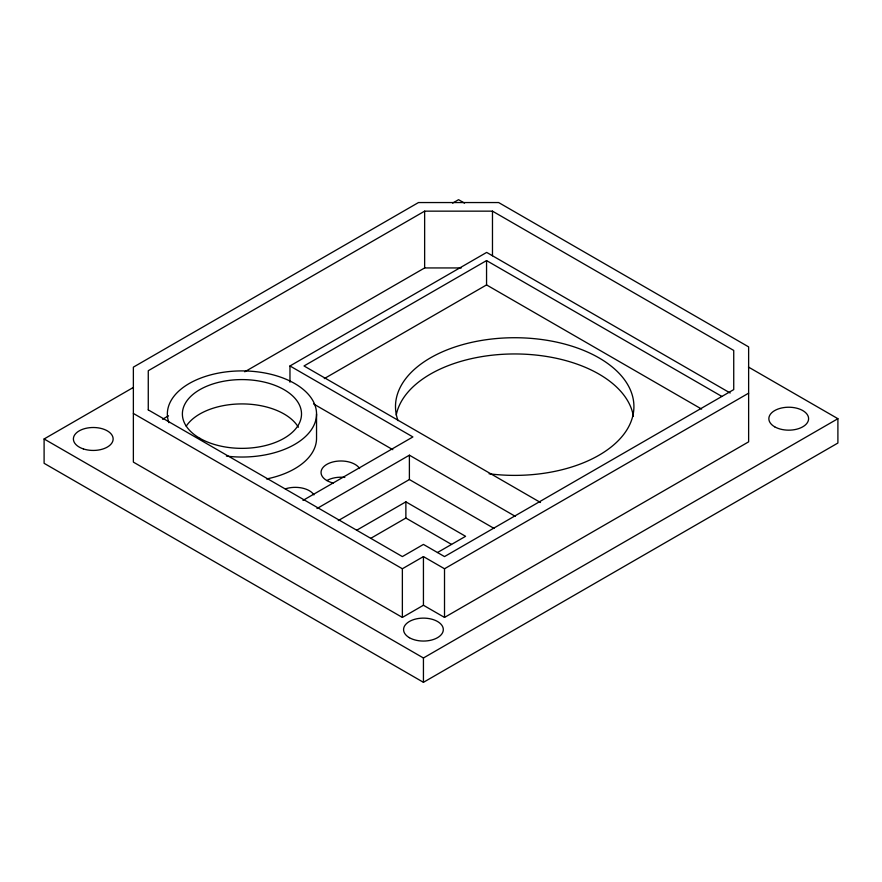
<?xml version="1.0" encoding="UTF-8"?>
<svg xmlns="http://www.w3.org/2000/svg" width="882" height="882" viewBox="0 0 882 882"><rect width="100%" height="100%" fill="white"/><g stroke="black" fill="none" stroke-linecap="round" stroke-linejoin="round"><path stroke-width="1.32" d="M148.264 409.887L402.368 556.586L423.437 544.414L444.517 556.586L733.736 389.601L733.736 350.441L492.476 211.151L424.639 211.151L148.264 370.716L148.264 409.921M748.432 367.044L837.9 418.696L837.9 443.029L423.437 682.315L44.1 463.304L44.1 438.971L133.425 387.396M452.609 203.125L458.563 199.685L464.527 203.125M162.564 419.248L168.517 415.808M244.755 371.796L424.639 267.941L461.275 267.941M289.969 382.193L289.969 365.964L486.666 252.406L730.175 392.997M721.829 396.415L486.555 260.587L304.014 365.964L540.479 502.486M324.3 378.599L486.555 284.919L701.631 409.094M302.967 500.414L412.897 436.943L289.969 365.964M316.969 508.55L409.391 455.189L515.452 516.433M338.291 520.578L409.391 479.532L493.997 528.384M356.703 530.225L405.874 501.836L465.586 536.311L437.483 552.529M370.749 538.34L405.874 518.054L451.54 544.426M133.369 413.449L402.368 568.758L423.437 556.586L444.517 568.758L748.631 393.174M402.368 617.422L423.437 605.261L444.517 617.422L748.631 441.838L748.631 346.88L498.65 202.551L418.476 202.551L133.369 367.155L133.369 462.113L402.368 617.422L402.368 568.758M44.1 438.971L423.437 657.983L837.9 418.696M313.606 403.956L392.81 449.677M492.476 211.151L492.476 255.769M486.555 260.587L486.555 284.919M444.517 568.758L444.517 617.422M424.639 211.151L424.639 267.941M423.437 556.586L423.437 605.261M423.437 657.983L423.437 682.315M409.391 455.189L409.391 479.532M405.874 501.836L405.874 518.054M316.539 413.967L316.539 438.31A74.595 43.064 0 0 1 266.562 478.959M398.014 420.637A119.213 68.829 0 0 1 506.941 337.872A119.213 68.829 0 0 1 633.574 411.762A119.213 68.829 0 0 1 489.091 473.777M186.201 426.193A59.568 34.387 0 0 1 242.925 403.923A59.568 34.387 0 0 1 298.359 427.263M333.319 483.049A19.867 11.466 0 0 1 327.189 464.164A19.867 11.466 0 0 1 359.602 468.529M285.327 488.882A19.867 11.466 0 0 1 313.937 494.89M396.238 415.08A119.213 68.829 0 0 1 515.827 353.958A119.213 68.829 0 0 1 633.397 416.37M326.88 480.558A19.867 11.466 0 0 1 344.807 477.427M168.903 422.687A74.595 43.064 0 0 1 237.026 371.002A74.595 43.064 0 0 1 316.351 417.065A74.595 43.064 0 0 1 226.42 456.093M83.338 448.905A19.867 11.466 0 0 0 113.139 438.971A19.867 11.466 0 0 0 83.338 429.038A19.867 11.466 0 0 0 83.338 448.905M774.672 426.8A19.867 11.466 0 0 0 807.923 421.662A19.867 11.466 0 0 0 783.58 407.616A19.867 11.466 0 0 0 774.672 426.8M409.391 637.697A19.867 11.466 0 0 0 442.632 632.559A19.867 11.466 0 0 0 418.3 618.514A19.867 11.466 0 0 0 409.391 637.697M199.828 438.288A59.568 34.387 0 0 0 299.483 422.875A59.568 34.387 0 0 0 226.531 380.759A59.568 34.387 0 0 0 199.828 438.288"/></g></svg>
